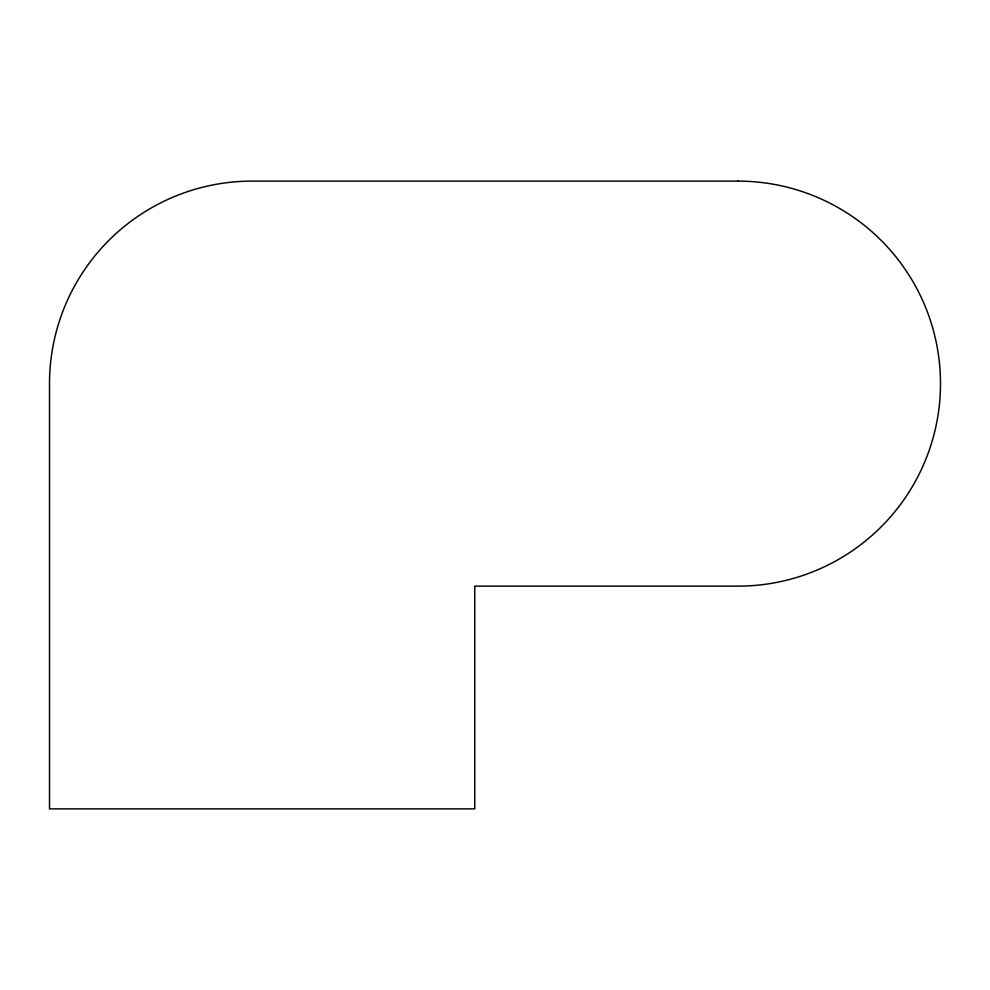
<?xml version="1.0" encoding="UTF-8"?>
<svg xmlns="http://www.w3.org/2000/svg" width="990" height="990" viewBox="0 0 990 990"><rect width="100%" height="100%" fill="white"/><g stroke="black" fill="none" stroke-linecap="round" stroke-linejoin="round"><path stroke-width="1.49" d="M737.995 181.121L252.004 181.121A202.504 202.504 0 0 0 49.5 383.625L49.5 808.88L474.755 808.88L474.755 586.13L737.995 586.13A202.504 202.504 0 0 0 940.5 383.625A202.504 202.504 0 0 0 737.995 181.121"/></g></svg>
